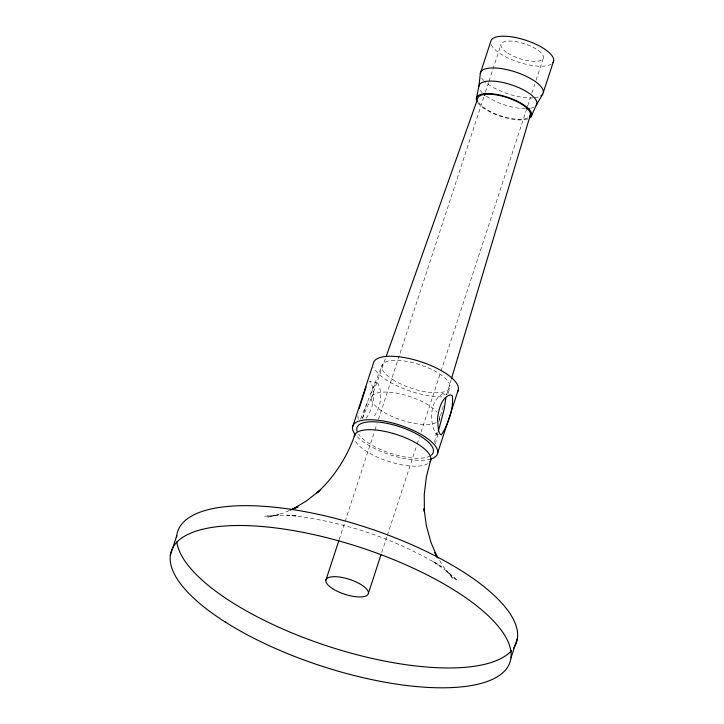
<?xml version="1.0" encoding="UTF-8"?>
<svg xmlns="http://www.w3.org/2000/svg" width="724" height="724" viewBox="0 0 724 724"><rect width="100%" height="100%" fill="white"/><g stroke="black" fill="none" stroke-linecap="round" stroke-linejoin="round"><path stroke-width="0.54" stroke-dasharray="3.62 2.71" d="M362.86 418.228L364.543 410.137L368.199 400.082M434.509 442.228L437.034 430.373M438.871 421.757L443.432 405.549M435.35 444.02L438.092 433.269M448.292 393.213L449.93 386.779M446.672 394.734L451.197 379.593M339.167 539.624L344.778 522.447M345.131 521.38L374.598 431.214M374.951 430.137L377.059 423.703M378.462 419.404L484.057 96.328M485.46 92.038L488.619 82.382M488.971 81.305L500.899 44.816M381.756 552.43L387.014 536.33M387.367 535.253L416.834 445.088M417.187 444.02L419.296 437.577M421.051 432.21L440.69 372.109M441.043 371.032L526.294 110.211M527.696 105.912L530.502 97.333M531.905 93.034L534.71 84.446M536.113 80.156L543.489 57.612M371.412 398.037L385.774 357.575M360.57 418.979L382.58 364.262M370.824 393.548L375.159 384.308L376.281 383.041L377.702 382.996C383.575 393.775 380.335 408.58 372.869 417.893M362.018 418.68L372.199 396.001M437.739 432.563L437.034 433.794L435.667 433.947C429.395 421.775 429.486 400.698 442.925 393.603L447.061 394.281M366.091 418.318C373.475 408.291 376.408 393.051 370.398 381.801L369.602 381.629L376.851 382.806M289.238 510.574L283.356 513.072L267.916 517.135L278.912 514.791L264.622 516.275L279.926 515.262L297.419 515.977L287.546 515.135C341.728 520.8 394.833 538.303 441.441 566.584L432.5 561.136L446.455 570.937L457.541 580.766L446.608 570.856L453.459 579.164L443.233 566.521L439.341 560.014M436.409 434.119L438.391 434.445M442.925 393.603L445.07 394.689M358.136 419.314L357.882 415.042M436.147 422.671A35.648 12.489 18.1 0 1 383.63 412.11A35.648 12.489 18.1 0 1 385.313 392.046A35.648 12.489 18.1 0 1 437.024 412.237M439.305 416.182A35.648 12.489 18.1 0 1 438.762 420.553M427.929 463.622A40.11 14.046 18.1 0 1 387.421 461.061A40.11 14.046 18.1 0 1 354.461 439.061M538.385 96.98A32.978 11.548 18.1 0 1 535.027 97.695M533.081 97.885A32.978 11.548 18.1 0 1 484.456 81.215M483.804 80.572A32.978 11.548 18.1 0 1 481.704 78.029M533.995 107.089A30.299 10.616 18.1 0 1 530.357 108.229M525.524 108.654A30.299 10.616 18.1 0 1 484.89 95.061M482.184 92.663A30.299 10.616 18.1 0 1 480.256 90.337M527.371 119.08A28.969 10.145 18.1 0 1 500.356 116.22A28.969 10.145 18.1 0 1 477.587 102.437M551.308 64.101A32.978 11.548 18.1 0 1 518.004 61.992A32.978 11.548 18.1 0 1 490.899 43.902M527.805 117.912A27.63 9.674 18.1 0 1 502.058 116.283A27.63 9.674 18.1 0 1 478.808 102.636M441.731 396.824A44.562 15.602 18.1 0 1 373.856 367.448M431.015 458.98A44.562 15.602 18.1 0 1 357.249 436.798M430.527 455.695A40.11 14.046 18.1 0 1 393.349 454.183A40.11 14.046 18.1 0 1 358.489 434.038M507.75 53.124A22.281 7.801 18.1 0 0 542.991 58.888A22.281 7.801 18.1 0 0 515.823 41.63A22.281 7.801 18.1 0 0 507.75 53.124M392.761 379.602A35.648 12.489 18.1 0 0 449.142 388.815A35.648 12.489 18.1 0 0 405.675 361.204A35.648 12.489 18.1 0 0 392.761 379.602"/><path stroke-width="1.09" d="M476.356 98.437L478.962 86.147L480.302 73.477L490.673 41.739A32.978 11.548 18.1 0 1 526.375 40.435A32.978 11.548 18.1 0 1 552.973 62.563M359.258 408.417L366.109 386.906M430.843 459.478L426.427 476.664L424.264 494.257L424.391 512.004L424.047 508.701L426.391 525.823L430.979 542.457L437.314 557.344M451.523 378.516L530.439 114.691M170.294 555.435L176.774 535.597M352.525 427.214L373.267 363.738A44.562 15.602 18.1 0 1 421.522 361.973A44.562 15.602 18.1 0 1 457.459 391.883M325.836 580.413L338.814 540.692M484.41 95.26L485.107 93.115M368.426 593.209L381.05 554.575M526.647 109.134L527.344 106.989M543.335 92.428L553.706 60.689M437.694 452.817L458.446 389.34M510.999 657.863L517.479 638.025M386.154 356.507L477.632 98.817A27.63 9.674 18.1 0 1 507.542 97.722A27.63 9.674 18.1 0 1 529.832 116.265M438.427 430.898L444.201 409.277L445.812 397.956M355.077 434.147C347.52 456.554 334.388 476.881 317.031 492.944L319.972 490.248L306.578 500.863L291.908 509.587L298.062 506.836L290.215 510.158M531.081 116.727L536.212 105.288L542.602 94.301M438.228 558.15L434.889 552.575L437.26 557.38M511.578 650.632A178.249 62.427 18.1 0 1 328.524 646.405A178.249 62.427 18.1 0 1 176.81 541.814M176.62 537.615A178.249 62.427 18.1 0 1 367.095 527.669A178.249 62.427 18.1 0 1 513.533 648.179M529.253 108.401A30.299 10.616 18.1 0 1 526.511 108.627M484.89 95.061A30.299 10.616 18.1 0 1 483.442 93.867M478.962 86.147A30.299 10.616 18.1 0 1 511.778 84.952A30.299 10.616 18.1 0 1 536.212 105.288M477.152 101.722A28.969 10.145 18.1 0 1 506.112 96.772A28.969 10.145 18.1 0 1 529.615 118.075M480.302 73.477A32.978 11.548 18.1 0 1 518.719 73.124A32.978 11.548 18.1 0 1 540.937 95.84M354.19 436.427A40.11 14.046 18.1 0 1 397.612 434.843A40.11 14.046 18.1 0 1 429.956 461.758M355.683 435.07A44.562 15.602 18.1 0 1 398.924 424.852A44.562 15.602 18.1 0 1 431.015 458.98M357.059 431.133A40.11 14.046 18.1 0 1 399.096 426.545A40.11 14.046 18.1 0 1 431.323 455.125M437.54 418.635L438.473 430.581L439.948 433.966L441.368 434.934C448.283 424.137 453.667 409.069 452.4 395.883L450.174 394.788C440.934 398.191 438.672 409.965 437.54 418.635M332.696 588.73A22.281 7.801 18.1 0 0 367.928 594.485A22.281 7.801 18.1 0 0 340.769 577.227A22.281 7.801 18.1 0 0 332.696 588.73M225.155 621.961A178.249 62.427 18.1 0 0 507.053 668.017A178.249 62.427 18.1 0 0 289.736 529.968A178.249 62.427 18.1 0 0 225.155 621.961"/></g></svg>
